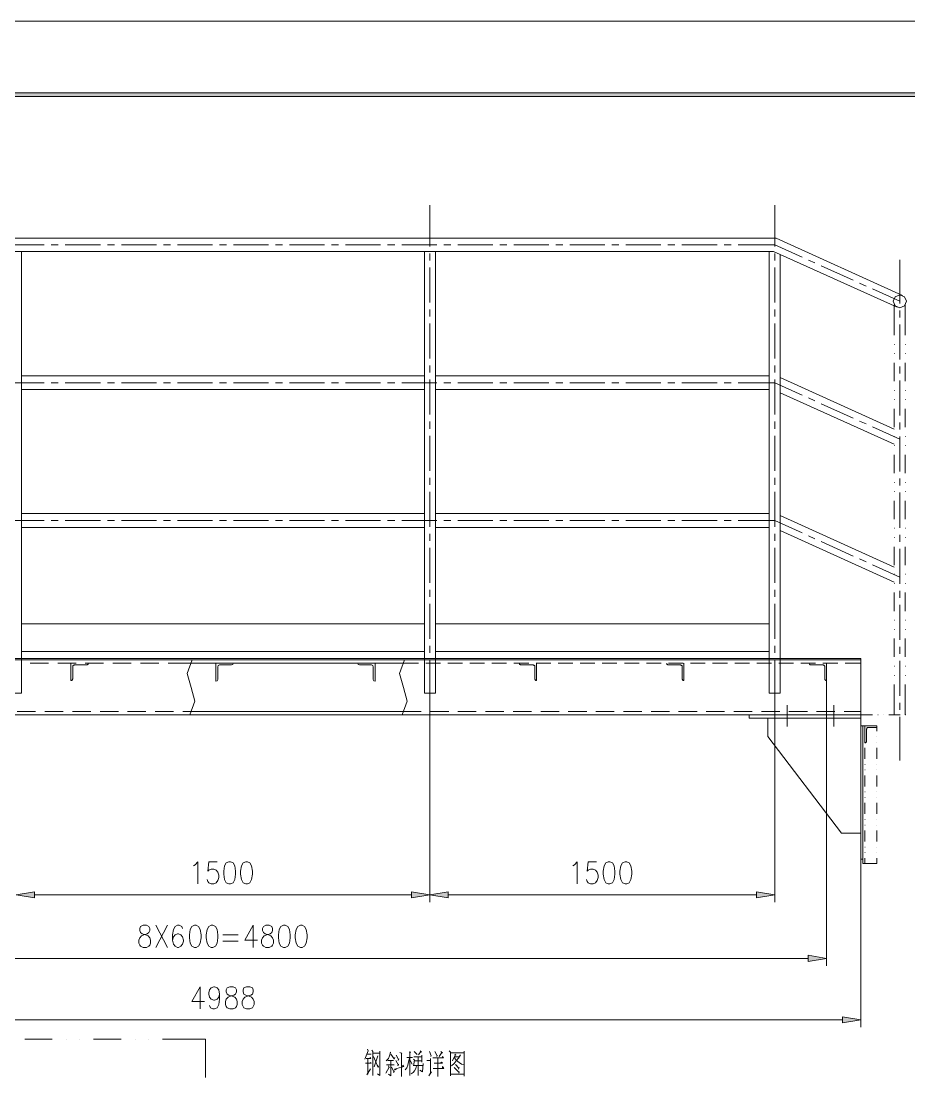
# Model space of a CAD drawing. Header units: millimetres. Extents: x 0 to 414, y 0 to 292.
# Drawn here: x 97.2 to 216, y 150.4 to 292.5 of the extents above; entities that cross this region are included whole.
import ezdxf

# ---------------------------------------------------------------- set-up
doc = ezdxf.new("R2010")
doc.units = ezdxf.units.MM

msp = doc.modelspace()

# ---------------------------------------------------------------- hatches: boundary and pattern name
h = msp.add_hatch(color=0)
h.dxf.hatch_style = 2
h.paths.add_polyline_path([(404.473833, 282.857222), (403.997583, 282.380972), (21.448889, 282.380972), (20.976167, 282.857222)])
h = msp.add_hatch(color=0)
h.dxf.hatch_style = 2
h.paths.add_polyline_path([(106.175528, 206.474836), (106.162475, 206.487889), (106.175528, 206.500942), (106.188581, 206.487889)])
h = msp.add_hatch(color=0)
h.dxf.hatch_style = 2
h.paths.add_polyline_path([(163.8935, 206.474836), (163.880447, 206.487889), (163.8935, 206.500942), (163.906553, 206.487889)])
h = msp.add_hatch(color=0)
h.dxf.hatch_style = 2
h.paths.add_polyline_path([(183.606722, 206.474836), (183.593669, 206.487889), (183.606722, 206.500942), (183.619775, 206.487889)])
h = msp.add_hatch(color=0)
h.dxf.hatch_style = 2
h.paths.add_polyline_path([(202.688472, 206.474836), (202.675419, 206.487889), (202.688472, 206.500942), (202.701525, 206.487889)])
h = msp.add_hatch(color=0)
h.dxf.hatch_style = 2
h.paths.add_polyline_path([(98.982389, 175.895), (96.52, 175.485778), (98.982389, 175.076556)])
h = msp.add_hatch(color=0)
h.dxf.hatch_style = 2
h.paths.add_polyline_path([(149.450778, 175.895), (151.909639, 175.485778), (149.450778, 175.076556)])
h = msp.add_hatch(color=0)
h.dxf.hatch_style = 2
h.paths.add_polyline_path([(154.372028, 175.895), (151.909639, 175.485778), (154.372028, 175.076556)])
h = msp.add_hatch(color=0)
h.dxf.hatch_style = 2
h.paths.add_polyline_path([(195.608222, 175.895), (198.070611, 175.485778), (195.608222, 175.076556)])
h = msp.add_hatch(color=0)
h.dxf.hatch_style = 2
h.paths.add_polyline_path([(202.53325, 167.378944), (204.995639, 166.966194), (202.53325, 166.556972)])
h = msp.add_hatch(color=0)
h.dxf.hatch_style = 2
h.paths.add_polyline_path([(207.147583, 159.155694), (209.609972, 158.746472), (207.147583, 158.33725)])

# ---------------------------------------------------------------- linework, layer by layer
at = {"color": 0, "lineweight": 0}
for points in [[(0, 0), (0, 292.466889), (414.0835, 292.466889), (414.0835, 0)], [(404.473833, 282.857222), (403.997583, 282.380972), (21.448889, 282.380972), (20.976167, 282.857222)], [(213.927972, 254.956028), (214.1855, 255.576917), (214.806389, 255.830917), (215.427278, 255.576917), (215.681278, 254.956028), (215.427278, 254.335139), (214.806389, 254.077611), (214.1855, 254.335139)], [(125.003278, 179.916667), (124.664611, 179.775556), (124.438833, 179.35575), (124.329472, 178.650194), (124.329472, 178.230389), (124.438833, 177.524833), (124.664611, 177.105028), (125.003278, 176.963917), (125.229056, 176.963917), (125.564194, 177.105028), (125.789972, 177.524833), (125.902861, 178.230389), (125.902861, 178.650194), (125.789972, 179.35575), (125.564194, 179.775556), (125.229056, 179.916667)], [(127.254, 179.916667), (126.915333, 179.775556), (126.693083, 179.35575), (126.580194, 178.650194), (126.580194, 178.230389), (126.693083, 177.524833), (126.915333, 177.105028), (127.254, 176.963917), (127.479778, 176.963917), (127.818444, 177.105028), (128.040694, 177.524833), (128.153583, 178.230389), (128.153583, 178.650194), (128.040694, 179.35575), (127.818444, 179.775556), (127.479778, 179.916667)], [(175.778583, 179.916667), (175.439917, 179.775556), (175.217667, 179.35575), (175.104778, 178.650194), (175.104778, 178.230389), (175.217667, 177.524833), (175.439917, 177.105028), (175.778583, 176.963917), (176.004361, 176.963917), (176.343028, 177.105028), (176.565278, 177.524833), (176.678167, 178.230389), (176.678167, 178.650194), (176.565278, 179.35575), (176.343028, 179.775556), (176.004361, 179.916667)], [(178.029306, 179.916667), (177.690639, 179.775556), (177.468389, 179.35575), (177.3555, 178.650194), (177.3555, 178.230389), (177.468389, 177.524833), (177.690639, 177.105028), (178.029306, 176.963917), (178.255083, 176.963917), (178.59375, 177.105028), (178.816, 177.524833), (178.928889, 178.230389), (178.928889, 178.650194), (178.816, 179.35575), (178.59375, 179.775556), (178.255083, 179.916667)], [(98.982389, 175.895), (96.52, 175.485778), (98.982389, 175.076556)], [(149.450778, 175.895), (151.909639, 175.485778), (149.450778, 175.076556)], [(154.372028, 175.895), (151.909639, 175.485778), (154.372028, 175.076556)], [(195.608222, 175.895), (198.070611, 175.485778), (195.608222, 175.076556)], [(113.523889, 171.400611), (113.185222, 171.2595), (113.072333, 170.977278), (113.072333, 170.695056), (113.185222, 170.412833), (113.411, 170.27525), (113.862556, 170.134139), (114.197694, 169.993028), (114.423472, 169.710806), (114.536361, 169.428583), (114.536361, 169.008778), (114.423472, 168.726556), (114.310583, 168.585444), (113.975444, 168.444333), (113.523889, 168.444333), (113.185222, 168.585444), (113.072333, 168.726556), (112.962972, 169.008778), (112.962972, 169.428583), (113.072333, 169.710806), (113.298111, 169.993028), (113.636778, 170.134139), (114.088333, 170.27525), (114.310583, 170.412833), (114.423472, 170.695056), (114.423472, 170.977278), (114.310583, 171.2595), (113.975444, 171.400611)], [(120.388944, 171.400611), (120.050278, 171.2595), (119.828028, 170.836167), (119.715139, 170.134139), (119.715139, 169.710806), (119.828028, 169.008778), (120.050278, 168.585444), (120.388944, 168.444333), (120.614722, 168.444333), (120.953389, 168.585444), (121.175639, 169.008778), (121.288528, 169.710806), (121.288528, 170.134139), (121.175639, 170.836167), (120.953389, 171.2595), (120.614722, 171.400611)], [(122.639667, 171.400611), (122.301, 171.2595), (122.07875, 170.836167), (121.965861, 170.134139), (121.965861, 169.710806), (122.07875, 169.008778), (122.301, 168.585444), (122.639667, 168.444333), (122.865444, 168.444333), (123.204111, 168.585444), (123.426361, 169.008778), (123.53925, 169.710806), (123.53925, 170.134139), (123.426361, 170.836167), (123.204111, 171.2595), (122.865444, 171.400611)], [(129.956278, 171.400611), (129.617611, 171.2595), (129.504722, 170.977278), (129.504722, 170.695056), (129.617611, 170.412833), (129.843389, 170.27525), (130.291417, 170.134139), (130.630083, 169.993028), (130.855861, 169.710806), (130.96875, 169.428583), (130.96875, 169.008778), (130.855861, 168.726556), (130.742972, 168.585444), (130.404306, 168.444333), (129.956278, 168.444333), (129.617611, 168.585444), (129.504722, 168.726556), (129.391833, 169.008778), (129.391833, 169.428583), (129.504722, 169.710806), (129.7305, 169.993028), (130.069167, 170.134139), (130.517194, 170.27525), (130.742972, 170.412833), (130.855861, 170.695056), (130.855861, 170.977278), (130.742972, 171.2595), (130.404306, 171.400611)], [(132.319889, 171.400611), (131.981222, 171.2595), (131.755444, 170.836167), (131.642556, 170.134139), (131.642556, 169.710806), (131.755444, 169.008778), (131.981222, 168.585444), (132.319889, 168.444333), (132.542139, 168.444333), (132.880806, 168.585444), (133.106583, 169.008778), (133.219472, 169.710806), (133.219472, 170.134139), (133.106583, 170.836167), (132.880806, 171.2595), (132.542139, 171.400611)], [(134.570611, 171.400611), (134.231944, 171.2595), (134.006167, 170.836167), (133.893278, 170.134139), (133.893278, 169.710806), (134.006167, 169.008778), (134.231944, 168.585444), (134.570611, 168.444333), (134.792861, 168.444333), (135.131528, 168.585444), (135.357306, 169.008778), (135.470194, 169.710806), (135.470194, 170.134139), (135.357306, 170.836167), (135.131528, 171.2595), (134.792861, 171.400611)], [(202.53325, 167.378944), (204.995639, 166.966194), (202.53325, 166.556972)], [(125.116167, 163.177361), (124.7775, 163.03625), (124.664611, 162.757556), (124.664611, 162.475333), (124.7775, 162.193111), (125.003278, 162.052), (125.454833, 161.910889), (125.789972, 161.769778), (126.01575, 161.491083), (126.128639, 161.208861), (126.128639, 160.785528), (126.01575, 160.506833), (125.902861, 160.365722), (125.564194, 160.224611), (125.116167, 160.224611), (124.7775, 160.365722), (124.664611, 160.506833), (124.551722, 160.785528), (124.551722, 161.208861), (124.664611, 161.491083), (124.890389, 161.769778), (125.229056, 161.910889), (125.677083, 162.052), (125.902861, 162.193111), (126.01575, 162.475333), (126.01575, 162.757556), (125.902861, 163.03625), (125.564194, 163.177361)], [(127.366889, 163.177361), (127.028222, 163.03625), (126.915333, 162.757556), (126.915333, 162.475333), (127.028222, 162.193111), (127.254, 162.052), (127.705556, 161.910889), (128.040694, 161.769778), (128.266472, 161.491083), (128.379361, 161.208861), (128.379361, 160.785528), (128.266472, 160.506833), (128.153583, 160.365722), (127.818444, 160.224611), (127.366889, 160.224611), (127.028222, 160.365722), (126.915333, 160.506833), (126.802444, 160.785528), (126.802444, 161.208861), (126.915333, 161.491083), (127.141111, 161.769778), (127.479778, 161.910889), (127.927806, 162.052), (128.153583, 162.193111), (128.266472, 162.475333), (128.266472, 162.757556), (128.153583, 163.03625), (127.818444, 163.177361)], [(207.147583, 159.155694), (209.609972, 158.746472), (207.147583, 158.33725)]]:
    msp.add_lwpolyline(points, close=True, dxfattribs=at)
for points in [[(151.909639, 267.843), (151.909639, 262.290278)], [(198.070611, 267.843), (198.070611, 262.290278)], [(50.172056, 263.401528), (198.261111, 263.401528)], [(198.261111, 263.401528), (215.166222, 255.753306)], [(50.549528, 261.648222), (197.880111, 261.648222)], [(95.606306, 262.526639), (100.29825, 262.526639)], [(97.257306, 261.648222), (97.257306, 202.505028)], [(101.236639, 262.526639), (102.1715, 262.526639)], [(103.109889, 262.526639), (107.801833, 262.526639)], [(108.740222, 262.526639), (109.678611, 262.526639)], [(110.613472, 262.526639), (115.305417, 262.526639)], [(116.243806, 262.526639), (117.182194, 262.526639)], [(118.117056, 262.526639), (122.809, 262.526639)], [(123.747389, 262.526639), (124.685778, 262.526639)], [(125.620639, 262.526639), (130.312583, 262.526639)], [(131.250972, 262.526639), (132.189361, 262.526639)], [(133.12775, 262.526639), (137.816167, 262.526639)], [(138.754556, 262.526639), (139.692944, 262.526639)], [(140.631333, 262.526639), (145.31975, 262.526639)], [(146.258139, 262.526639), (147.196528, 262.526639)], [(148.134917, 262.526639), (152.823333, 262.526639)], [(151.172333, 261.648222), (151.172333, 202.505028)], [(151.909639, 261.351889), (151.909639, 260.4135)], [(152.650472, 261.648222), (152.650472, 202.505028)], [(153.761722, 262.526639), (154.700111, 262.526639)], [(155.6385, 262.526639), (160.326917, 262.526639)], [(161.265306, 262.526639), (162.203694, 262.526639)], [(163.142083, 262.526639), (167.8305, 262.526639)], [(168.768889, 262.526639), (169.707278, 262.526639)], [(170.645667, 262.526639), (175.334083, 262.526639)], [(176.272472, 262.526639), (177.210861, 262.526639)], [(178.14925, 262.526639), (182.837667, 262.526639)], [(183.776056, 262.526639), (184.714444, 262.526639)], [(185.652833, 262.526639), (190.34125, 262.526639)], [(191.279639, 262.526639), (192.218028, 262.526639)], [(193.156417, 262.526639), (198.070611, 262.526639)], [(197.333306, 261.648222), (197.333306, 202.505028)], [(197.880111, 261.648222), (214.443028, 254.155222)], [(198.070611, 262.526639), (201.7395, 260.865056)], [(198.070611, 261.351889), (198.070611, 260.4135)], [(198.807917, 261.228417), (198.807917, 202.505028)], [(202.593222, 260.480528), (203.446944, 260.092472)], [(214.806389, 260.526389), (214.806389, 254.659694)], [(151.909639, 259.475111), (151.909639, 254.786694)], [(198.070611, 259.475111), (198.070611, 254.786694)], [(204.300667, 259.707944), (208.576333, 257.774722)], [(209.430056, 257.386667), (210.283778, 257.002139)], [(211.1375, 256.614083), (214.806389, 254.956028)], [(214.065556, 254.483306), (214.065556, 250.41225)], [(215.543694, 254.483306), (215.543694, 250.41225)], [(151.909639, 253.848306), (151.909639, 252.909917)], [(198.070611, 253.848306), (198.070611, 252.909917)], [(214.806389, 253.721306), (214.806389, 252.782917)], [(151.909639, 251.971528), (151.909639, 247.283111)], [(198.070611, 251.971528), (198.070611, 247.283111)], [(214.806389, 251.844528), (214.806389, 247.156111)], [(214.065556, 249.181056), (214.083194, 249.181056)], [(215.543694, 249.181056), (215.561333, 249.181056)], [(214.065556, 247.949861), (214.083194, 247.949861)], [(215.543694, 247.949861), (215.561333, 247.949861)], [(151.909639, 246.344722), (151.909639, 245.406333)], [(198.070611, 246.344722), (198.070611, 245.406333)], [(214.065556, 246.718667), (214.065556, 244.256278)], [(214.806389, 246.217722), (214.806389, 245.279333)], [(215.543694, 246.718667), (215.543694, 244.256278)], [(97.257306, 244.986528), (151.172333, 244.986528)], [(151.909639, 244.467944), (151.909639, 239.779528)], [(152.650472, 244.986528), (197.333306, 244.986528)], [(198.070611, 244.467944), (198.070611, 239.779528)], [(198.807917, 244.739583), (214.065556, 237.83925)], [(214.806389, 244.340944), (214.806389, 239.649)], [(95.606306, 244.06225), (100.29825, 244.06225)], [(97.257306, 243.137972), (151.172333, 243.137972)], [(101.236639, 244.06225), (102.1715, 244.06225)], [(103.109889, 244.06225), (107.801833, 244.06225)], [(108.740222, 244.06225), (109.678611, 244.06225)], [(110.613472, 244.06225), (115.305417, 244.06225)], [(116.243806, 244.06225), (117.182194, 244.06225)], [(118.117056, 244.06225), (122.809, 244.06225)], [(123.747389, 244.06225), (124.685778, 244.06225)], [(125.620639, 244.06225), (130.312583, 244.06225)], [(131.250972, 244.06225), (132.189361, 244.06225)], [(133.12775, 244.06225), (137.816167, 244.06225)], [(138.754556, 244.06225), (139.692944, 244.06225)], [(140.631333, 244.06225), (145.31975, 244.06225)], [(146.258139, 244.06225), (147.196528, 244.06225)], [(148.134917, 244.06225), (152.823333, 244.06225)], [(152.650472, 243.137972), (197.333306, 243.137972)], [(153.761722, 244.06225), (154.700111, 244.06225)], [(155.6385, 244.06225), (160.326917, 244.06225)], [(161.265306, 244.06225), (162.203694, 244.06225)], [(163.142083, 244.06225), (167.8305, 244.06225)], [(168.768889, 244.06225), (169.707278, 244.06225)], [(170.645667, 244.06225), (175.334083, 244.06225)], [(176.272472, 244.06225), (177.210861, 244.06225)], [(178.14925, 244.06225), (182.837667, 244.06225)], [(183.776056, 244.06225), (184.714444, 244.06225)], [(185.652833, 244.06225), (190.34125, 244.06225)], [(191.279639, 244.06225), (192.218028, 244.06225)], [(193.156417, 244.06225), (198.070611, 244.06225)], [(198.070611, 244.06225), (201.7395, 242.404194)], [(214.065556, 243.025083), (214.083194, 243.025083)], [(215.543694, 243.025083), (215.561333, 243.025083)], [(198.807917, 242.714639), (214.065556, 235.810778)], [(202.593222, 242.016139), (203.446944, 241.628083)], [(214.065556, 241.793889), (214.083194, 241.793889)], [(215.543694, 241.793889), (215.561333, 241.793889)], [(204.300667, 241.243556), (208.576333, 239.310333)], [(214.065556, 240.562694), (214.065556, 238.100306)], [(215.543694, 240.562694), (215.543694, 238.100306)], [(151.909639, 238.841139), (151.909639, 237.90275)], [(198.070611, 238.841139), (198.070611, 237.90275)], [(209.430056, 238.922278), (210.283778, 238.53775)], [(214.806389, 238.714139), (214.806389, 237.77575)], [(211.1375, 238.149694), (214.806389, 236.491639)], [(151.909639, 236.964361), (151.909639, 232.275944)], [(198.070611, 236.964361), (198.070611, 232.275944)], [(214.065556, 236.869111), (214.083194, 236.869111)], [(214.806389, 236.837361), (214.806389, 232.145417)], [(215.543694, 236.869111), (215.561333, 236.869111)], [(214.065556, 235.637917), (214.083194, 235.637917)], [(214.065556, 234.41025), (214.065556, 231.947861)], [(215.543694, 235.637917), (215.561333, 235.637917)], [(215.543694, 234.41025), (215.543694, 231.947861)], [(151.909639, 231.337556), (151.909639, 230.399167)], [(198.070611, 231.337556), (198.070611, 230.399167)], [(214.065556, 230.716667), (214.083194, 230.716667)], [(214.806389, 231.210556), (214.806389, 230.272167)], [(215.543694, 230.716667), (215.561333, 230.716667)], [(151.909639, 229.460778), (151.909639, 224.768833)], [(198.070611, 229.460778), (198.070611, 224.768833)], [(214.065556, 229.485472), (214.083194, 229.485472)], [(214.806389, 229.333778), (214.806389, 224.641833)], [(215.543694, 229.485472), (215.561333, 229.485472)], [(214.065556, 228.254278), (214.065556, 225.791889)], [(215.543694, 228.254278), (215.543694, 225.791889)], [(97.257306, 226.522139), (151.172333, 226.522139)], [(152.650472, 226.522139), (197.333306, 226.522139)], [(198.807917, 226.275194), (214.065556, 219.374861)], [(95.606306, 225.597861), (100.29825, 225.597861)], [(97.257306, 224.673583), (151.172333, 224.673583)], [(101.236639, 225.597861), (102.1715, 225.597861)], [(103.109889, 225.597861), (107.801833, 225.597861)], [(108.740222, 225.597861), (109.678611, 225.597861)], [(110.613472, 225.597861), (115.305417, 225.597861)], [(116.243806, 225.597861), (117.182194, 225.597861)], [(118.117056, 225.597861), (122.809, 225.597861)], [(123.747389, 225.597861), (124.685778, 225.597861)], [(125.620639, 225.597861), (130.312583, 225.597861)], [(131.250972, 225.597861), (132.189361, 225.597861)], [(133.12775, 225.597861), (137.816167, 225.597861)], [(138.754556, 225.597861), (139.692944, 225.597861)], [(140.631333, 225.597861), (145.31975, 225.597861)], [(146.258139, 225.597861), (147.196528, 225.597861)], [(148.134917, 225.597861), (152.823333, 225.597861)], [(152.650472, 224.673583), (197.333306, 224.673583)], [(153.761722, 225.597861), (154.700111, 225.597861)], [(155.6385, 225.597861), (160.326917, 225.597861)], [(161.265306, 225.597861), (162.203694, 225.597861)], [(163.142083, 225.597861), (167.8305, 225.597861)], [(168.768889, 225.597861), (169.707278, 225.597861)], [(170.645667, 225.597861), (175.334083, 225.597861)], [(176.272472, 225.597861), (177.210861, 225.597861)], [(178.14925, 225.597861), (182.837667, 225.597861)], [(183.776056, 225.597861), (184.714444, 225.597861)], [(185.652833, 225.597861), (190.34125, 225.597861)], [(191.279639, 225.597861), (192.218028, 225.597861)], [(193.156417, 225.597861), (198.070611, 225.597861)], [(198.070611, 225.597861), (201.7395, 223.939806)], [(214.065556, 224.560694), (214.083194, 224.560694)], [(215.543694, 224.560694), (215.561333, 224.560694)], [(151.909639, 223.833972), (151.909639, 222.895583)], [(198.070611, 223.833972), (198.070611, 222.895583)], [(198.807917, 224.25025), (214.065556, 217.349917)], [(202.593222, 223.55175), (203.446944, 223.167222)], [(214.065556, 223.3295), (214.083194, 223.3295)], [(214.806389, 223.703444), (214.806389, 222.768583)], [(215.543694, 223.3295), (215.561333, 223.3295)], [(151.909639, 221.957194), (151.909639, 217.26525)], [(198.070611, 221.957194), (198.070611, 217.26525)], [(204.300667, 222.779167), (208.576333, 220.845944)], [(214.065556, 222.098306), (214.065556, 219.635917)], [(214.806389, 221.830194), (214.806389, 217.13825)], [(215.543694, 222.098306), (215.543694, 219.635917)], [(209.430056, 220.457889), (210.283778, 220.073361)], [(211.1375, 219.685306), (214.806389, 218.02725)], [(214.065556, 218.40825), (214.083194, 218.40825)], [(215.543694, 218.40825), (215.561333, 218.40825)], [(151.909639, 216.330389), (151.909639, 215.392)], [(198.070611, 216.330389), (198.070611, 215.392)], [(214.065556, 217.177056), (214.083194, 217.177056)], [(214.065556, 215.945861), (214.065556, 213.483472)], [(214.806389, 216.199861), (214.806389, 215.265)], [(215.543694, 217.177056), (215.561333, 217.177056)], [(215.543694, 215.945861), (215.543694, 213.483472)], [(151.909639, 214.453611), (151.909639, 209.761667)], [(198.070611, 214.453611), (198.070611, 209.761667)], [(214.806389, 214.326611), (214.806389, 209.634667)], [(97.257306, 211.751333), (151.172333, 211.751333)], [(152.650472, 211.751333), (197.333306, 211.751333)], [(214.065556, 212.252278), (214.083194, 212.252278)], [(215.543694, 212.252278), (215.561333, 212.252278)], [(214.065556, 211.021083), (214.083194, 211.021083)], [(215.543694, 211.021083), (215.561333, 211.021083)], [(151.909639, 208.826806), (151.909639, 207.888417)], [(198.070611, 208.826806), (198.070611, 207.888417)], [(214.065556, 209.789889), (214.065556, 207.3275)], [(215.543694, 209.789889), (215.543694, 207.3275)], [(97.257306, 208.05775), (151.172333, 208.05775)], [(152.650472, 208.05775), (197.333306, 208.05775)], [(214.806389, 208.696278), (214.806389, 207.761417)], [(38.819667, 207.133472), (209.609972, 207.133472)], [(38.819667, 206.950028), (209.609972, 206.950028)], [(98.396778, 206.487889), (100.859167, 206.487889)], [(102.090361, 206.487889), (104.55275, 206.487889)], [(103.864833, 206.487889), (103.864833, 204.180722)], [(104.326972, 206.258583), (104.277583, 206.251528), (104.228194, 206.233889), (104.185861, 206.205667), (104.147056, 206.170389), (104.118833, 206.124528), (104.104722, 206.078667), (104.097667, 206.02575)], [(104.097667, 206.02575), (104.097667, 204.410028)], [(104.326972, 206.258583), (105.942694, 206.258583)], [(105.783944, 206.487889), (108.242806, 206.487889)], [(105.942694, 206.258583), (105.995611, 206.262111), (106.045, 206.27975), (106.087333, 206.307972), (106.122611, 206.34325), (106.150833, 206.389111), (106.168472, 206.434972), (106.175528, 206.487889)], [(109.474, 206.487889), (111.936389, 206.487889)], [(113.167583, 206.487889), (115.629972, 206.487889)], [(116.861167, 206.487889), (119.813917, 206.487889)], [(120.113778, 206.950028), (119.4435, 205.133222), (119.947972, 203.2635)], [(119.813917, 206.487889), (148.233694, 206.487889)], [(123.278194, 206.487889), (123.278194, 204.081944)], [(123.740333, 206.258583), (123.574528, 206.188028), (123.5075, 206.02575)], [(123.5075, 206.02575), (123.5075, 204.314778)], [(123.740333, 206.258583), (125.352528, 206.258583)], [(125.352528, 206.258583), (125.518333, 206.325611), (125.585361, 206.487889)], [(142.257639, 206.491417), (142.324667, 206.325611), (142.486944, 206.258583)], [(144.102667, 206.258583), (142.486944, 206.258583)], [(144.331972, 206.029278), (144.264944, 206.191556), (144.102667, 206.258583)], [(144.331972, 206.029278), (144.331972, 204.314778)], [(144.564806, 206.487889), (144.564806, 204.081944)], [(148.530028, 206.950028), (147.863278, 205.133222), (148.364222, 203.2635)], [(148.233694, 206.487889), (150.364472, 206.487889)], [(151.348722, 206.487889), (153.317222, 206.487889)], [(151.909639, 206.950028), (151.909639, 201.397306)], [(154.301472, 206.487889), (156.2735, 206.487889)], [(157.25775, 206.487889), (159.22625, 206.487889)], [(160.2105, 206.487889), (162.182528, 206.487889)], [(163.166778, 206.487889), (165.135278, 206.487889)], [(163.8935, 206.487889), (163.900556, 206.434972), (163.918194, 206.389111), (163.942889, 206.34325), (163.981694, 206.307972), (164.024028, 206.27975), (164.073417, 206.262111), (164.126333, 206.258583)], [(165.742056, 206.258583), (164.126333, 206.258583)], [(165.971361, 206.02575), (165.964306, 206.078667), (165.946667, 206.124528), (165.921972, 206.170389), (165.883167, 206.205667), (165.840833, 206.233889), (165.791444, 206.251528), (165.742056, 206.258583)], [(165.971361, 206.02575), (165.971361, 204.410028)], [(166.119528, 206.487889), (168.088028, 206.487889)], [(166.200667, 206.487889), (166.200667, 204.180722)], [(169.075806, 206.487889), (171.044306, 206.487889)], [(172.028556, 206.487889), (173.997056, 206.487889)], [(174.981306, 206.487889), (176.953333, 206.487889)], [(177.937583, 206.487889), (179.906083, 206.487889)], [(180.890333, 206.487889), (182.858833, 206.487889)], [(183.606722, 206.487889), (183.613778, 206.434972), (183.631417, 206.389111), (183.659639, 206.34325), (183.694917, 206.307972), (183.73725, 206.27975), (183.786639, 206.262111), (183.839556, 206.258583)], [(185.455278, 206.258583), (183.839556, 206.258583)], [(183.846611, 206.487889), (185.815111, 206.487889)], [(185.684583, 206.02575), (185.677528, 206.078667), (185.663417, 206.124528), (185.635194, 206.170389), (185.596389, 206.205667), (185.554056, 206.233889), (185.504667, 206.251528), (185.455278, 206.258583)], [(185.684583, 206.02575), (185.684583, 204.410028)], [(185.917417, 206.487889), (185.917417, 204.180722)], [(186.799361, 206.487889), (188.767861, 206.487889)], [(189.752111, 206.487889), (191.724139, 206.487889)], [(192.708389, 206.487889), (194.676889, 206.487889)], [(195.661139, 206.487889), (197.633167, 206.487889)], [(198.070611, 206.950028), (198.070611, 201.397306)], [(198.617417, 206.487889), (200.585917, 206.487889)], [(201.570167, 206.487889), (203.538667, 206.487889)], [(202.688472, 206.487889), (202.692, 206.434972), (202.709639, 206.389111), (202.737861, 206.34325), (202.773139, 206.307972), (202.819, 206.27975), (202.864861, 206.262111), (202.917778, 206.258583)], [(204.5335, 206.258583), (202.917778, 206.258583)], [(204.526444, 206.487889), (206.494944, 206.487889)], [(204.762806, 206.02575), (204.759278, 206.078667), (204.741639, 206.124528), (204.713417, 206.170389), (204.678139, 206.205667), (204.632278, 206.233889), (204.586417, 206.251528), (204.5335, 206.258583)], [(204.762806, 206.02575), (204.762806, 204.410028)], [(204.995639, 206.487889), (204.995639, 204.180722)], [(207.479194, 206.487889), (209.609972, 206.487889)], [(209.609972, 207.133472), (209.609972, 180.234167)], [(209.609972, 207.133472), (209.609972, 199.562861)], [(214.065556, 206.096306), (214.083194, 206.096306)], [(214.806389, 206.823028), (214.806389, 202.131083)], [(215.543694, 206.096306), (215.561333, 206.096306)], [(214.065556, 204.865111), (214.083194, 204.865111)], [(215.543694, 204.865111), (215.561333, 204.865111)], [(103.864833, 204.180722), (103.91775, 204.18425), (103.967139, 204.201889), (104.009472, 204.230111), (104.048278, 204.265389), (104.072972, 204.31125), (104.090611, 204.360639), (104.097667, 204.410028)], [(119.782167, 199.5805), (120.448917, 201.393778), (119.947972, 203.2635)], [(123.278194, 204.081944), (123.440472, 204.1525), (123.5075, 204.314778)], [(144.331972, 204.314778), (144.402528, 204.1525), (144.564806, 204.081944)], [(148.198417, 199.5805), (148.868694, 201.393778), (148.364222, 203.2635)], [(165.971361, 204.410028), (165.978417, 204.360639), (165.992528, 204.31125), (166.02075, 204.265389), (166.059556, 204.230111), (166.101889, 204.201889), (166.151278, 204.18425), (166.200667, 204.180722)], [(185.684583, 204.410028), (185.691639, 204.360639), (185.709278, 204.31125), (185.733972, 204.265389), (185.772778, 204.230111), (185.815111, 204.201889), (185.8645, 204.18425), (185.917417, 204.180722)], [(204.762806, 204.410028), (204.769861, 204.360639), (204.7875, 204.31125), (204.815722, 204.265389), (204.851, 204.230111), (204.893333, 204.201889), (204.942722, 204.18425), (204.995639, 204.180722)], [(204.995639, 204.180722), (204.995639, 165.981944)], [(214.065556, 203.633917), (214.065556, 199.562861)], [(215.543694, 203.633917), (215.543694, 199.562861)], [(95.782694, 202.505028), (97.257306, 202.505028)], [(152.650472, 202.505028), (151.172333, 202.505028)], [(151.909639, 202.505028), (151.909639, 174.501528)], [(151.909639, 202.505028), (151.909639, 174.501528)], [(198.807917, 202.505028), (197.333306, 202.505028)], [(198.070611, 202.505028), (198.070611, 174.501528)], [(199.749833, 200.878722), (199.749833, 198.028278)], [(205.976361, 200.878722), (205.976361, 198.028278)], [(214.806389, 201.192694), (214.806389, 200.254306)], [(38.819667, 199.562861), (209.609972, 199.562861)], [(96.67875, 200.025), (99.141139, 200.025)], [(100.372333, 200.025), (102.834722, 200.025)], [(104.065917, 200.025), (106.524778, 200.025)], [(107.755972, 200.025), (110.218361, 200.025)], [(111.449556, 200.025), (113.911944, 200.025)], [(115.143139, 200.025), (117.605528, 200.025)], [(118.836722, 200.025), (120.071444, 200.025)], [(120.071444, 200.025), (148.487694, 200.025)], [(148.487694, 200.025), (150.738417, 200.025)], [(151.969611, 200.025), (154.432, 200.025)], [(155.663194, 200.025), (158.125583, 200.025)], [(159.356778, 200.025), (161.815639, 200.025)], [(163.046833, 200.025), (165.509222, 200.025)], [(166.740417, 200.025), (169.202806, 200.025)], [(170.434, 200.025), (172.896389, 200.025)], [(174.127583, 200.025), (176.586444, 200.025)], [(177.817639, 200.025), (180.280028, 200.025)], [(181.511222, 200.025), (183.973611, 200.025)], [(185.204806, 200.025), (187.667194, 200.025)], [(188.898389, 200.025), (191.360778, 200.025)], [(192.588444, 200.025), (195.050833, 200.025)], [(194.634556, 199.562861), (194.634556, 199.125417)], [(194.634556, 199.125417), (209.609972, 199.125417)], [(196.282028, 200.025), (198.744417, 200.025)], [(197.13575, 199.125417), (197.13575, 196.687722)], [(199.975611, 200.025), (202.438, 200.025)], [(202.688472, 199.562861), (203.760917, 199.562861)], [(203.669194, 200.025), (206.131583, 200.025)], [(204.498222, 199.562861), (204.515861, 199.562861)], [(205.235528, 199.562861), (205.253167, 199.562861)], [(205.976361, 199.562861), (207.450972, 199.562861)], [(207.362778, 200.025), (209.609972, 200.025)], [(208.191806, 199.562861), (208.209444, 199.562861)], [(208.929111, 199.562861), (208.94675, 199.562861)], [(209.609972, 199.562861), (209.609972, 157.762222)], [(209.669944, 199.562861), (211.144556, 199.562861)], [(211.885389, 199.562861), (211.903028, 199.562861)], [(212.622694, 199.562861), (212.640333, 199.562861)], [(213.36, 199.562861), (214.838139, 199.562861)], [(214.806389, 199.319444), (214.806389, 193.449222)], [(215.575444, 199.562861), (215.593083, 199.562861)], [(209.871028, 198.127056), (209.609972, 198.127056)], [(209.871028, 198.127056), (209.871028, 180.234167)], [(209.871028, 198.127056), (209.871028, 197.382694)], [(210.132083, 198.127056), (209.871028, 198.127056)], [(210.132083, 198.127056), (210.132083, 197.382694)], [(211.716056, 198.127056), (210.132083, 198.127056)], [(210.132083, 198.127056), (210.132083, 195.819889)], [(210.594222, 197.89775), (210.544833, 197.890694), (210.495444, 197.873056), (210.453111, 197.848361), (210.414306, 197.809556), (210.386083, 197.767222), (210.371972, 197.717833), (210.364917, 197.668444)], [(210.364917, 197.668444), (210.364917, 196.052722)], [(210.594222, 197.89775), (211.716056, 197.89775)], [(211.716056, 198.127056), (211.716056, 197.382694)], [(207.020583, 183.726667), (197.13575, 196.687722)], [(209.871028, 196.645389), (209.888667, 196.645389)], [(210.132083, 196.645389), (210.149722, 196.645389)], [(210.132083, 195.819889), (210.185, 195.826944), (210.234389, 195.844583), (210.276722, 195.869278), (210.315528, 195.908083), (210.340222, 195.950417), (210.357861, 195.999806), (210.364917, 196.052722)], [(211.716056, 196.645389), (211.733694, 196.645389)], [(209.871028, 195.908083), (209.888667, 195.908083)], [(209.871028, 195.16725), (209.871028, 193.689111)], [(210.132083, 195.908083), (210.149722, 195.908083)], [(210.132083, 195.16725), (210.132083, 193.689111)], [(211.716056, 195.908083), (211.733694, 195.908083)], [(211.716056, 195.16725), (211.716056, 193.689111)], [(209.871028, 192.951806), (209.888667, 192.951806)], [(209.871028, 192.2145), (209.888667, 192.2145)], [(210.132083, 192.951806), (210.149722, 192.951806)], [(210.132083, 192.2145), (210.149722, 192.2145)], [(211.716056, 192.951806), (211.733694, 192.951806)], [(211.716056, 192.2145), (211.733694, 192.2145)], [(209.871028, 191.473667), (209.871028, 189.999056)], [(210.132083, 191.473667), (210.132083, 189.999056)], [(211.716056, 191.473667), (211.716056, 189.999056)], [(209.871028, 189.258222), (209.888667, 189.258222)], [(210.132083, 189.258222), (210.149722, 189.258222)], [(211.716056, 189.258222), (211.733694, 189.258222)], [(209.871028, 188.520917), (209.888667, 188.520917)], [(209.871028, 187.783611), (209.871028, 186.305472)], [(210.132083, 188.520917), (210.149722, 188.520917)], [(210.132083, 187.783611), (210.132083, 186.305472)], [(211.716056, 188.520917), (211.733694, 188.520917)], [(211.716056, 187.783611), (211.716056, 186.305472)], [(209.871028, 185.568167), (209.888667, 185.568167)], [(209.871028, 184.827333), (209.888667, 184.827333)], [(210.132083, 185.568167), (210.149722, 185.568167)], [(210.132083, 184.827333), (210.149722, 184.827333)], [(211.716056, 185.568167), (211.733694, 185.568167)], [(211.716056, 184.827333), (211.733694, 184.827333)], [(209.609972, 183.726667), (207.020583, 183.726667)], [(209.871028, 184.090028), (209.871028, 182.611889)], [(210.132083, 184.090028), (210.132083, 182.611889)], [(211.716056, 184.090028), (211.716056, 182.611889)], [(209.871028, 181.874583), (209.888667, 181.874583)], [(210.132083, 181.874583), (210.149722, 181.874583)], [(211.716056, 181.874583), (211.733694, 181.874583)], [(209.871028, 181.13375), (209.888667, 181.13375)], [(209.871028, 180.396444), (209.871028, 179.652083)], [(210.132083, 181.13375), (210.149722, 181.13375)], [(210.132083, 180.396444), (210.132083, 179.652083)], [(211.716056, 181.13375), (211.733694, 181.13375)], [(211.716056, 180.396444), (211.716056, 179.652083)], [(120.276056, 179.35575), (120.501833, 179.496861), (120.8405, 179.916667), (120.8405, 176.963917)], [(123.426361, 179.916667), (122.301, 179.916667), (122.188111, 178.650194), (122.301, 178.791306), (122.639667, 178.932417), (122.978333, 178.932417), (123.313472, 178.791306), (123.53925, 178.509083), (123.652139, 178.089278), (123.652139, 177.807056), (123.53925, 177.383722), (123.313472, 177.105028), (122.978333, 176.963917), (122.639667, 176.963917), (122.301, 177.105028), (122.188111, 177.246139), (122.07875, 177.524833)], [(171.051361, 179.35575), (171.277139, 179.496861), (171.615806, 179.916667), (171.615806, 176.963917)], [(174.201667, 179.916667), (173.076306, 179.916667), (172.966944, 178.650194), (173.076306, 178.791306), (173.414972, 178.932417), (173.753639, 178.932417), (174.092306, 178.791306), (174.314556, 178.509083), (174.427444, 178.089278), (174.427444, 177.807056), (174.314556, 177.383722), (174.092306, 177.105028), (173.753639, 176.963917), (173.414972, 176.963917), (173.076306, 177.105028), (172.966944, 177.246139), (172.854056, 177.524833)], [(209.609972, 180.234167), (209.871028, 180.234167)], [(211.716056, 179.652083), (209.871028, 179.652083)], [(98.982389, 175.485778), (149.450778, 175.485778)], [(154.372028, 175.485778), (195.608222, 175.485778)], [(115.213694, 168.444333), (116.787083, 171.400611)], [(115.213694, 171.400611), (116.787083, 168.444333)], [(118.812028, 170.977278), (118.699139, 171.2595), (118.364, 171.400611), (118.138222, 171.400611), (117.799556, 171.2595), (117.573778, 170.836167), (117.464417, 170.134139), (117.464417, 169.428583), (117.573778, 168.867667), (117.799556, 168.585444), (118.138222, 168.444333), (118.251111, 168.444333), (118.589778, 168.585444), (118.812028, 168.867667), (118.924917, 169.287472), (118.924917, 169.428583), (118.812028, 169.851917), (118.589778, 170.134139), (118.251111, 170.27525), (118.138222, 170.27525), (117.799556, 170.134139), (117.573778, 169.851917), (117.464417, 169.428583)], [(128.266472, 171.400611), (127.141111, 169.428583), (128.830917, 169.428583)], [(128.266472, 171.400611), (128.266472, 168.444333)], [(124.216583, 170.134139), (126.241528, 170.134139)], [(124.216583, 169.287472), (126.241528, 169.287472)], [(45.896389, 166.966194), (202.53325, 166.966194)], [(121.175639, 163.177361), (120.050278, 161.208861), (121.740083, 161.208861)], [(121.175639, 163.177361), (121.175639, 160.224611)], [(123.765028, 162.193111), (123.652139, 161.769778), (123.426361, 161.491083), (123.091222, 161.349972), (122.978333, 161.349972), (122.639667, 161.491083), (122.413889, 161.769778), (122.301, 162.193111), (122.301, 162.334222), (122.413889, 162.757556), (122.639667, 163.03625), (122.978333, 163.177361), (123.091222, 163.177361), (123.426361, 163.03625), (123.652139, 162.757556), (123.765028, 162.193111), (123.765028, 161.491083), (123.652139, 160.785528), (123.426361, 160.365722), (123.091222, 160.224611), (122.865444, 160.224611), (122.526778, 160.365722), (122.413889, 160.644417)], [(41.282056, 158.746472), (207.147583, 158.746472)], [(97.673583, 156.167667), (101.367167, 156.167667)], [(103.212194, 156.167667), (103.229833, 156.167667)], [(105.057222, 156.167667), (105.074861, 156.167667)], [(106.905778, 156.167667), (110.599361, 156.167667)], [(112.444389, 156.167667), (112.462028, 156.167667)], [(114.289417, 156.167667), (114.307056, 156.167667)], [(116.137972, 156.167667), (121.860028, 156.167667), (121.860028, 151.003)], [(143.538222, 154.830639), (143.651111, 154.608389), (143.203083, 153.454806)], [(143.368889, 153.564167), (144.010944, 153.564167), (143.901583, 153.677056), (143.845139, 153.528889)], [(143.51, 154.125083), (144.039167, 154.125083)], [(143.622889, 153.528889), (143.622889, 151.47925)], [(144.152056, 154.682472), (144.264944, 154.4955), (144.264944, 151.295806)], [(144.293167, 154.421417), (144.293167, 154.27325), (145.185694, 154.27325)], [(144.374306, 153.825222), (144.988139, 152.375306), (145.044583, 152.449389), (144.907, 152.636361)], [(144.963444, 153.938111), (144.458972, 152.449389)], [(145.213917, 154.534306), (145.213917, 151.295806), (144.878778, 151.518056)], [(146.582694, 154.421417), (146.635611, 154.347333), (146.52625, 153.938111), (146.356917, 153.564167), (146.078222, 153.267833)], [(146.663833, 154.160361), (147.140083, 153.528889), (147.22475, 153.677056), (147.140083, 153.454806)], [(147.390556, 154.012194), (147.697472, 153.416), (147.753917, 153.528889), (147.66925, 153.303111)], [(147.8915, 154.382611), (148.173722, 154.234444), (148.117278, 154.308528), (148.117278, 151.144111)], [(149.179139, 153.602972), (149.038028, 153.119667), (148.953361, 152.671639), (148.815778, 152.301222), (148.618222, 152.040167)], [(149.122694, 154.460222), (149.344944, 154.421417), (149.203833, 154.421417), (149.203833, 151.295806), (149.203833, 153.677056), (148.815778, 153.677056), (149.567194, 153.677056)], [(149.736528, 153.454806), (149.845889, 153.341917), (149.708306, 152.55875)], [(149.76475, 153.789944), (150.823083, 153.789944), (150.823083, 154.012194), (150.823083, 153.080861), (150.823083, 153.229028), (149.792972, 153.229028), (150.322139, 153.229028), (150.322139, 153.751139), (150.322139, 151.295806), (150.322139, 152.636361), (149.76475, 152.636361), (150.935972, 152.636361)], [(149.821194, 154.4955), (150.20925, 154.086278)], [(150.629056, 154.608389), (150.770167, 154.421417), (150.6855, 154.4955), (150.406806, 154.047472)], [(151.493361, 153.303111), (151.997833, 153.303111), (151.997833, 153.564167), (151.997833, 151.592139), (151.772056, 151.257), (152.135417, 151.779111)], [(151.856722, 154.4955), (152.0825, 153.899306), (152.0825, 153.973389), (152.026056, 153.825222)], [(152.30475, 153.63825), (153.726444, 153.63825), (153.617083, 153.825222), (153.532417, 153.63825)], [(152.975028, 153.602972), (152.975028, 151.144111), (152.975028, 152.223611), (152.332972, 152.223611), (153.782889, 152.223611), (153.617083, 152.3365), (153.617083, 152.484667), (153.754667, 152.223611), (153.645306, 152.410583), (153.588861, 152.223611)], [(152.583444, 154.4955), (152.862139, 153.899306), (152.862139, 154.012194), (152.833917, 153.825222)], [(153.391306, 154.4955), (153.588861, 154.308528), (153.504194, 154.347333), (153.140833, 153.825222)], [(154.509611, 154.569583), (154.675417, 154.421417), (154.675417, 151.257), (154.675417, 151.47925), (156.492222, 151.47925), (156.492222, 151.182917), (156.492222, 154.534306), (156.492222, 154.308528), (154.675417, 154.308528)], [(155.264556, 153.789944), (155.821944, 153.789944), (155.98775, 154.047472), (155.737278, 153.602972), (155.430361, 153.229028), (155.179889, 152.893889), (154.816528, 152.597556)], [(155.264556, 154.160361), (155.402139, 154.012194), (155.345694, 154.086278), (154.929417, 153.267833)], [(155.208111, 153.63825), (155.486806, 153.303111), (155.850167, 153.045583), (156.157083, 152.819806), (156.435778, 152.710444)], [(143.28775, 152.932694), (144.067389, 152.932694), (143.98625, 153.045583), (143.901583, 152.932694)], [(143.453556, 151.369889), (143.958028, 152.188333)], [(146.385139, 152.55875), (146.469806, 152.301222), (146.441583, 152.410583), (146.021778, 151.592139)], [(146.106444, 152.710444), (147.140083, 152.710444)], [(146.300472, 153.303111), (147.055417, 153.303111), (146.663833, 153.303111), (146.663833, 151.221722), (146.356917, 151.443972)], [(146.776722, 152.410583), (147.111861, 151.740306), (147.140083, 151.888472), (147.055417, 151.705028)], [(147.447, 152.149528), (147.277667, 152.040167), (147.168306, 152.11425), (148.424194, 152.484667), (148.283083, 152.671639), (148.226639, 152.410583)], [(147.334111, 153.303111), (147.697472, 152.671639), (147.725694, 152.784528), (147.641028, 152.597556)], [(149.260278, 153.303111), (149.538972, 152.819806)], [(150.128111, 152.55875), (150.015222, 152.223611), (149.845889, 151.888472), (149.680083, 151.666222), (149.401389, 151.518056)], [(150.992417, 152.893889), (150.935972, 151.779111), (150.544389, 152.001361)], [(152.470556, 152.932694), (153.617083, 152.932694), (153.475972, 153.080861), (153.391306, 152.967972)], [(155.151667, 152.3365), (155.821944, 151.666222), (155.878389, 151.779111), (155.7655, 151.592139)], [(155.345694, 152.745722), (155.793722, 152.262417), (155.821944, 152.3365), (155.737278, 152.149528)]]:
    msp.add_lwpolyline(points, dxfattribs=at)

doc.saveas('drawing.dxf')
